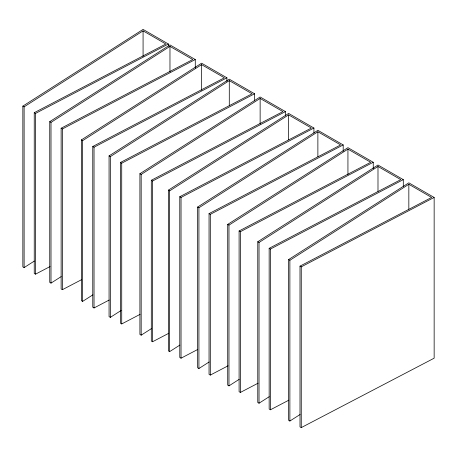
<?xml version="1.0" encoding="UTF-8"?>
<svg xmlns="http://www.w3.org/2000/svg" width="457" height="457" viewBox="0 0 457 457"><rect width="100%" height="100%" fill="white"/><g stroke="black" fill="none" stroke-linecap="round" stroke-linejoin="round"><path stroke-width="0.69" d="M34.332 261.067L24.118 267.591L22.85 266.859L22.85 106.115L143.075 29.397L168.387 44.009L168.387 46.146M24.118 267.591L24.118 106.847L143.075 30.859L165.857 44.009L34.241 112.69L34.241 273.435L35.503 274.166L50.059 266.562M61.221 276.594L51.007 283.117L49.744 282.386L49.744 121.642L169.97 44.923L195.282 59.536L195.282 68.07M51.007 283.117L51.007 122.373L169.97 46.386L192.751 59.536L61.135 128.217L61.135 288.961L62.398 289.692L81.38 279.775M92.862 294.862L82.648 301.386L81.38 300.655L81.38 139.905L201.606 63.192L226.918 77.804L226.918 81.357M82.648 301.386L82.648 140.636L201.606 64.648L224.387 77.804L92.771 146.486L92.771 307.23L94.039 307.961L109.223 300.026M121.145 310.457L110.331 317.369L109.063 316.638L109.063 155.888L229.288 79.17L254.6 93.782L254.6 100.9M110.331 317.369L110.331 156.62L229.288 80.632L252.07 93.782L120.454 162.464L120.454 323.213L121.722 323.944L140.071 314.359M151.393 328.652L141.179 335.175L139.911 334.444L139.911 173.7L260.136 96.981L285.448 111.594L285.448 115.861M141.179 335.175L141.179 174.431L260.136 98.444L282.917 111.594L151.301 180.275L151.301 341.019L152.569 341.75L168.387 333.49M179.864 345.092L169.65 351.616L168.387 350.885L168.387 190.141L288.613 113.422L313.925 128.034L313.925 133.016M169.65 351.616L169.65 190.872L288.613 114.884L311.394 128.034L179.778 196.716L179.778 357.46L181.041 358.191L197.493 349.599M209.135 361.99L198.921 368.513L197.653 367.782L197.653 207.038L317.878 130.319L343.19 144.932L343.19 151.33M198.921 368.513L198.921 207.769L317.878 131.776L340.659 144.932L209.043 213.613L209.043 374.357L210.306 375.088L228.026 365.834M239.188 379.339L228.974 385.868L227.712 385.137L227.712 224.387L347.937 147.668L373.243 162.281L373.243 168.684M228.974 385.868L228.974 225.118L347.937 149.131L370.713 162.281L239.097 230.962L239.097 391.712L240.365 392.443L258.079 383.189M269.247 396.693L259.033 403.217L257.765 402.486L257.765 241.742L377.99 165.023L403.303 179.635L403.303 186.747M259.033 403.217L259.033 242.473L377.99 166.485L400.772 179.635L269.156 248.317L269.156 409.061L270.418 409.792L288.773 400.206M288.613 259.553L408.838 182.834L434.15 197.447L434.15 358.191L301.266 427.603L300.003 426.872L300.003 266.128L431.619 197.447L408.838 184.297L289.881 260.284L289.881 421.028L288.613 420.297L288.613 259.553L289.881 260.284M289.881 421.028L300.095 414.505M34.241 112.69L35.503 113.422L168.387 44.009M61.135 128.217L62.398 128.948L195.282 59.536M92.771 146.486L94.039 147.211L226.918 77.804M120.454 162.464L121.722 163.195L254.6 93.782M151.301 180.275L152.569 181.006L285.448 111.594M179.778 196.716L181.041 197.447L313.925 128.034M209.043 213.613L210.306 214.344L343.19 144.932M239.097 230.962L240.365 231.693L373.243 162.281M269.156 248.317L270.418 249.048L403.303 179.635M300.003 266.128L301.266 266.859L434.15 197.447M22.85 106.115L24.118 106.847M49.744 121.642L51.007 122.373M81.38 139.905L82.648 140.636M109.063 155.888L110.331 156.62M139.911 173.7L141.179 174.431M168.387 190.141L169.65 190.872M197.653 207.038L198.921 207.769M227.712 224.387L228.974 225.118M257.765 241.742L259.033 242.473M408.838 184.297L408.838 209.186M377.99 166.485L377.99 191.38M347.937 149.131L347.937 174.74M317.878 131.776L317.878 156.671M301.266 266.859L301.266 427.603M288.613 114.884L288.613 139.779M270.418 249.048L270.418 409.792M260.136 98.444L260.136 124.047M240.365 231.693L240.365 392.443M229.288 80.632L229.288 105.527M210.306 214.344L210.306 375.088M201.606 64.648L201.606 90.258M181.041 197.447L181.041 358.191M169.97 46.386L169.97 71.989M152.569 181.006L152.569 341.75M143.075 30.859L143.075 56.462M121.722 163.195L121.722 323.944M94.039 147.211L94.039 307.961M62.398 128.948L62.398 289.692M35.503 113.422L35.503 274.166"/></g></svg>
